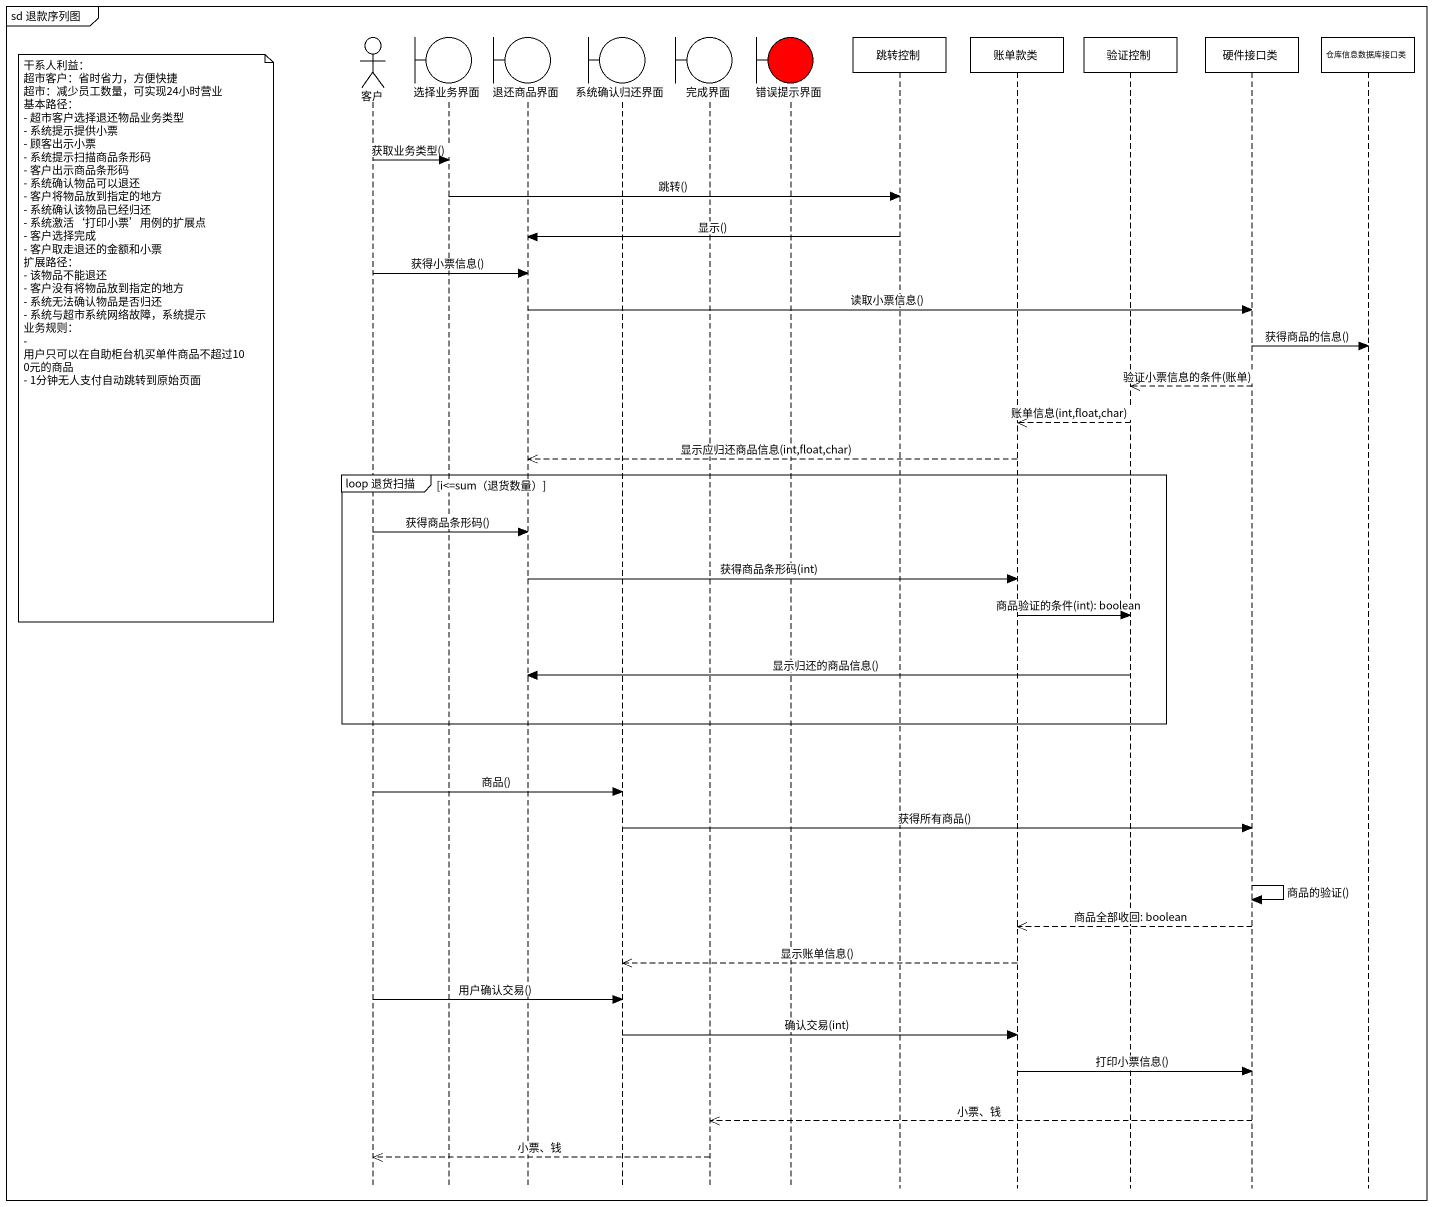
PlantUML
@startuml
mainframe sd 退款序列图
hide footbox
actor 客户
boundary 选择业务界面
boundary 退还商品界面
boundary 系统确认归还界面
boundary 完成界面
boundary 错误提示界面 #FF0000
participant 跳转控制
participant 账单款类
participant 验证控制
participant 硬件接口类
participant 仓库信息数据库接口类

客户 -> 选择业务界面 : 获取业务类型()
选择业务界面 -> 跳转控制 : 跳转()
跳转控制 -> 退还商品界面 : 显示()
客户 -> 退还商品界面 : 获得小票信息()
退还商品界面 -> 硬件接口类 : 读取小票信息()
note left of 客户
  干系人利益：
  超市客户：省时省力，方便快捷
  超市：减少员工数量，可实现24小时营业
  基本路径：
  - 超市客户选择退还物品业务类型
  - 系统提示提供小票
  - 顾客出示小票
  - 系统提示扫描商品条形码
  - 客户出示商品条形码
  - 系统确认物品可以退还
  - 客户将物品放到指定的地方
  - 系统确认该物品已经归还
  - 系统激活‘打印小票’用例的扩展点
  - 客户选择完成
  - 客户取走退还的金额和小票
  扩展路径：
  - 该物品不能退还
  - 客户没有将物品放到指定的地方
  - 系统无法确认物品是否归还
  - 系统与超市系统网络故障，系统提示
  业务规则：
  - 用户只可以在自助柜台机买单件商品不超过100元的商品
  - 1分钟无人支付自动跳转到原始页面
end note
硬件接口类 -> 仓库信息数据库接口类 : 获得商品的信息()
硬件接口类 -->> 验证控制 : 验证小票信息的条件(账单)
验证控制 -->> 账单款类 : 账单信息(int,float,char)
账单款类 -->> 退还商品界面 : 显示应归还商品信息(int,float,char)
group loop 退货扫描 [i<=sum（退货数量）]
  客户 -> 退还商品界面 : 获得商品条形码()
  退还商品界面 -> 账单款类 : 获得商品条形码(int)
  账单款类 -> 验证控制 : 商品验证的条件(int): boolean
  验证控制 -> 退还商品界面 : 显示归还的商品信息()
end
客户 -> 系统确认归还界面 : 商品()
系统确认归还界面 -> 硬件接口类 : 获得所有商品()
硬件接口类 -> 硬件接口类 : 商品的验证()
硬件接口类 -->> 账单款类 : 商品全部收回: boolean
账单款类 -->> 系统确认归还界面 : 显示账单信息()
客户 -> 系统确认归还界面 : 用户确认交易()
系统确认归还界面 -> 账单款类 : 确认交易(int)
账单款类 -> 硬件接口类 : 打印小票信息()
硬件接口类 -->> 完成界面 : 小票、钱
完成界面 -->> 客户 : 小票、钱
@enduml
